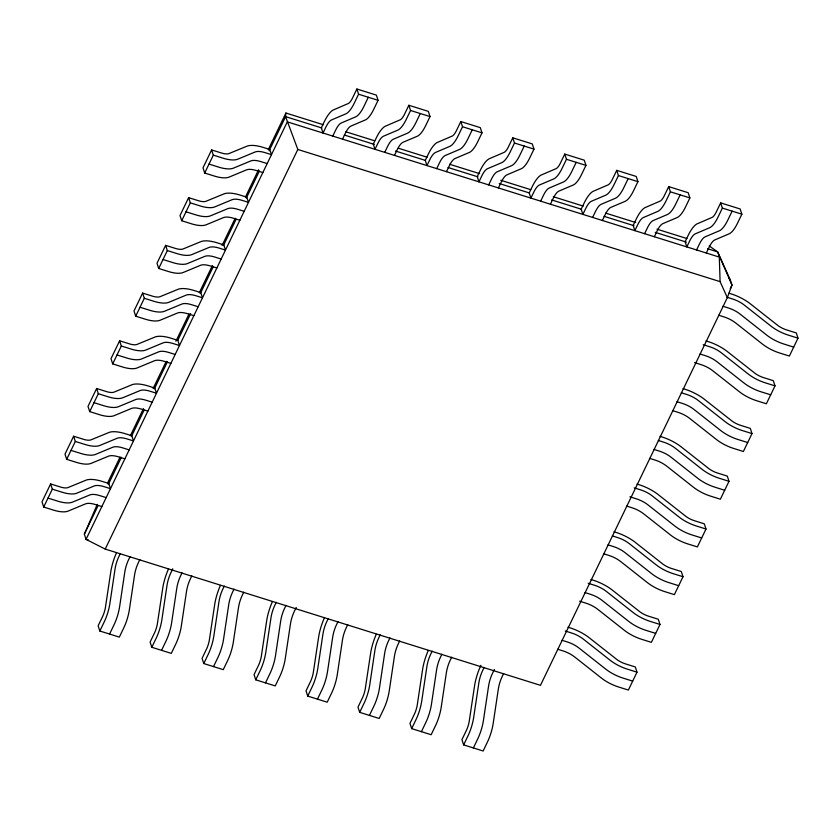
<?xml version="1.0" encoding="UTF-8"?>
<svg xmlns="http://www.w3.org/2000/svg" width="840" height="840" viewBox="0 0 840 840"><rect width="100%" height="100%" fill="white"/><g stroke="black" fill="none" stroke-linecap="round" stroke-linejoin="round"><path stroke-width="1.26" d="M323.4 124.751L285.915 113.022L285.59 116.645L269.105 150.843M97.283 504.368L84.347 534.156L86.048 539.364L105.21 549.087L540.466 685.335L727.335 297.644L731.976 285.075L730.275 279.867L717.601 251.874L709.233 245.941M480.921 665.343L480.249 666.792A26.155 8.463 -72.6 0 0 474.737 684.642L469.171 721.634A12.243 3.959 -72.6 0 1 466.599 729.981L461.927 739.683L463.638 744.891L483.126 750.992L487.431 742.046A23.037 7.455 -72.6 0 0 493.195 723.376L498.351 688.937A15.362 4.967 -72.6 0 1 502.194 676.494L503.632 673.512M50.62 483.945L52.322 489.153L62.076 492.209A23.037 9.009 25.7 0 0 76.745 493.206L94.206 485.961A15.362 6.006 25.7 0 1 103.992 486.633L110.481 488.659L108.78 483.462L100.569 480.921A26.155 10.227 25.7 0 0 86.552 479.955L67.736 487.683A12.243 4.788 25.7 0 1 61.173 487.231L50.62 483.945L42 501.837L43.701 507.045L53.445 510.101A23.037 9.009 25.7 0 0 68.124 511.098L85.575 503.853A15.362 6.006 25.7 0 1 95.361 504.525L101.861 506.562M73.626 436.233L75.327 441.441L85.071 444.486A23.037 9.009 25.7 0 0 99.75 445.494L117.201 438.249A15.362 6.006 25.7 0 1 126.987 438.911L133.487 440.947L131.786 435.74L123.575 433.199A26.155 10.227 25.7 0 0 109.547 432.243L90.731 439.961A12.243 4.788 25.7 0 1 84.168 439.519L73.626 436.233L64.995 454.125L66.696 459.333L76.451 462.378A23.037 9.009 25.7 0 0 91.119 463.386L108.581 456.141A15.362 6.006 25.7 0 1 118.367 456.813L124.856 458.84M96.621 388.51L98.322 393.719L108.066 396.774A23.037 9.009 25.7 0 0 122.745 397.772L140.207 390.526A15.362 6.006 25.7 0 1 149.982 391.199L156.482 393.236L154.78 388.028L146.57 385.487A26.155 10.227 25.7 0 0 132.552 384.52L113.736 392.249A12.243 4.788 25.7 0 1 107.174 391.797L96.621 388.51L88.001 406.413L89.702 411.611L99.445 414.666A23.037 9.009 25.7 0 0 114.124 415.674L131.576 408.419A15.362 6.006 25.7 0 1 141.362 409.091L147.861 411.128M119.627 340.798L121.328 346.006L131.072 349.052A23.037 9.009 25.7 0 0 145.751 350.06L163.202 342.815A15.362 6.006 25.7 0 1 172.988 343.487L179.487 345.513L177.786 340.316L169.575 337.764A26.155 10.227 25.7 0 0 155.547 336.808L136.731 344.536A12.243 4.788 25.7 0 1 130.168 344.085L119.627 340.798L110.995 358.691L112.697 363.899L122.441 366.954A23.037 9.009 25.7 0 0 137.12 367.952L154.581 360.707A15.362 6.006 25.7 0 1 164.357 361.379L170.856 363.416M142.622 293.087L144.322 298.294L154.066 301.34A23.037 9.009 25.7 0 0 168.746 302.348L186.207 295.103A15.362 6.006 25.7 0 1 195.983 295.764L202.482 297.801L200.781 292.593L192.57 290.052A26.155 10.227 25.7 0 0 178.553 289.096L159.726 296.814A12.243 4.788 25.7 0 1 153.163 296.363L142.622 293.087L134.001 310.979L135.702 316.187L145.446 319.231A23.037 9.009 25.7 0 0 160.125 320.24L177.576 312.994A15.362 6.006 25.7 0 1 187.362 313.656L193.862 315.693M165.627 245.364L167.328 250.572L177.072 253.628A23.037 9.009 25.7 0 0 191.741 254.625L209.202 247.38A15.362 6.006 25.7 0 1 218.988 248.052L225.477 250.089L223.776 244.881L215.576 242.34A26.155 10.227 25.7 0 0 201.547 241.374L182.732 249.102A12.243 4.788 25.7 0 1 176.169 248.651L165.627 245.364L156.996 263.267L158.697 268.464L168.441 271.519A23.037 9.009 25.7 0 0 183.12 272.517L200.582 265.272A15.362 6.006 25.7 0 1 210.357 265.944L216.857 267.981M188.622 197.652L190.323 202.86L200.067 205.905A23.037 9.009 25.7 0 0 214.746 206.913L232.197 199.668A15.362 6.006 25.7 0 1 241.983 200.34L248.483 202.367L246.782 197.159L238.571 194.618A26.155 10.227 25.7 0 0 224.542 193.662L205.727 201.38A12.243 4.788 25.7 0 1 199.164 200.939L188.622 197.652L180.002 215.544L181.703 220.752L191.447 223.797A23.037 9.009 25.7 0 0 206.115 224.805L223.577 217.56A15.362 6.006 25.7 0 1 233.363 218.232L239.862 220.259M211.617 149.94L213.328 155.138L223.072 158.193A23.037 9.009 25.7 0 0 237.741 159.201L255.203 151.956A15.362 6.006 25.7 0 1 264.988 152.618L271.478 154.654L269.776 149.447L261.566 146.905A26.155 10.227 25.7 0 0 247.548 145.95L228.732 153.667A12.243 4.788 25.7 0 1 222.169 153.216L211.617 149.94L202.997 167.832L204.697 173.04L214.441 176.085A23.037 9.009 25.7 0 0 229.121 177.093L246.572 169.848A15.362 6.006 25.7 0 1 256.358 170.51L262.857 172.547M43.701 507.045L52.322 489.153M66.696 459.333L75.327 441.441M89.702 411.611L98.322 393.719M112.697 363.899L121.328 346.006M135.702 316.187L144.322 298.294M158.697 268.464L167.328 250.572M181.703 220.752L190.323 202.86M204.697 173.04L213.328 155.138M107.541 483.084L120.078 457.076M130.337 435.792L143.451 408.597M153.132 388.5L166.247 361.305M175.928 341.208L189.042 314.013M199.3 292.73L212.405 265.545M222.096 245.438L235.2 218.253M245.459 196.97L258.562 169.775M268.254 149.678L285.915 113.022M84.347 534.156L98.017 505.785M108.276 484.512L121.38 457.328M131.639 436.055L144.165 410.046M154.423 388.773L167.528 361.589M177.786 340.316L190.649 313.604M200.319 293.559L213.392 266.427M223.629 245.196L236.135 219.251M246.362 198.02L259.445 170.898M105.21 549.087L297.832 149.468L285.59 116.645L321.825 127.985M120.341 553.529L118.902 556.51A15.362 4.967 -72.6 0 0 115.059 568.964L109.914 603.393A23.037 7.455 -72.6 0 1 104.15 622.073L99.834 631.019L119.322 637.119L123.638 628.173A23.037 7.455 -72.6 0 0 129.402 609.494L134.547 575.064A15.362 4.967 -72.6 0 1 138.39 562.611L139.828 559.629M130.085 556.584L128.646 559.566A15.362 4.967 -72.6 0 0 124.803 572.009L119.658 606.449A23.037 7.455 -72.6 0 1 113.894 625.118L109.578 634.063M332.766 136.08L335.643 130.116A15.362 4.967 -72.6 0 1 341.229 123.008L355.635 116.886A23.037 7.455 -72.6 0 0 364.014 106.208L368.319 97.261M356.874 89.008L352.202 98.679A12.243 3.959 -72.6 0 1 348.453 103.446L332.976 110.114A26.155 8.463 -72.6 0 0 324.965 120.309L321.321 127.827L323.022 133.035L325.899 127.071A15.362 4.967 -72.6 0 1 331.485 119.952L345.891 113.831A23.037 7.455 -72.6 0 0 354.27 103.163L358.575 94.217L356.874 89.008L376.362 95.109L378.074 100.317L373.758 109.263A23.037 7.455 -72.6 0 1 365.379 119.931L350.973 126.053A15.362 4.967 -72.6 0 0 345.387 133.172L342.51 139.136M172.788 568.806L170.877 572.775A15.362 4.967 -72.6 0 0 167.034 585.228L161.889 619.668A23.037 7.455 -72.6 0 1 156.114 638.337L151.809 647.283L171.297 653.384L175.602 644.438A23.037 7.455 -72.6 0 0 181.377 625.769L186.522 591.328A15.362 4.967 -72.6 0 1 190.365 578.875L191.803 575.894M182.059 572.849L180.621 575.831A15.362 4.967 -72.6 0 0 176.778 588.284L171.633 622.713A23.037 7.455 -72.6 0 1 165.858 641.393L161.553 650.339M384.741 152.355L387.618 146.391A15.362 4.967 -72.6 0 1 393.204 139.272L407.6 133.15A23.037 7.455 -72.6 0 0 415.979 122.483L420.294 113.526M408.849 105.273L404.177 114.944A12.243 3.959 -72.6 0 1 400.428 119.711L384.951 126.378A26.155 8.463 -72.6 0 0 376.94 136.584L373.296 144.091L374.997 149.299L377.874 143.335A15.362 4.967 -72.6 0 1 383.46 136.216L397.856 130.106A23.037 7.455 -72.6 0 0 406.235 119.427L410.55 110.481L408.849 105.273L428.337 111.373L430.038 116.582L425.723 125.528A23.037 7.455 -72.6 0 1 417.344 136.206L402.948 142.317A15.362 4.967 -72.6 0 0 397.362 149.436L394.485 155.4M224.28 586.068L222.841 589.05A15.362 4.967 -72.6 0 0 218.999 601.493L213.853 635.933A23.037 7.455 -72.6 0 1 208.089 654.601L203.774 663.548L223.262 669.648L227.577 660.702A23.037 7.455 -72.6 0 0 233.341 642.033L238.487 607.593A15.362 4.967 -72.6 0 1 242.329 595.15L243.768 592.169M234.024 589.113L232.585 592.095A15.362 4.967 -72.6 0 0 228.743 604.548L223.597 638.977A23.037 7.455 -72.6 0 1 217.833 657.657L213.518 666.603M436.716 168.62L439.582 162.655A15.362 4.967 -72.6 0 1 445.169 155.536L459.575 149.425A23.037 7.455 -72.6 0 0 467.954 138.747L472.269 129.801M460.824 121.548L456.141 131.208A12.243 3.959 -72.6 0 1 452.393 135.986L436.916 142.643A26.155 8.463 -72.6 0 0 428.915 152.849L425.261 160.367L426.962 165.575L429.839 159.611A15.362 4.967 -72.6 0 1 435.425 152.492L449.831 146.37A23.037 7.455 -72.6 0 0 458.209 135.691L462.525 126.745L460.824 121.548L480.312 127.648L482.013 132.846L477.697 141.792A23.037 7.455 -72.6 0 1 469.319 152.471L454.913 158.592A15.362 4.967 -72.6 0 0 449.327 165.711L446.46 171.675M276.255 602.332L274.817 605.315A15.362 4.967 -72.6 0 0 270.974 617.768L265.829 652.197A23.037 7.455 -72.6 0 1 260.064 670.876L255.749 679.823L275.237 685.923L279.552 676.977A23.037 7.455 -72.6 0 0 285.317 658.298L290.462 623.868A15.362 4.967 -72.6 0 1 294.305 611.415L296.226 607.436M285.999 605.388L284.56 608.37A15.362 4.967 -72.6 0 0 280.718 620.812L275.572 655.252A23.037 7.455 -72.6 0 1 269.808 673.922L265.493 682.868M488.681 184.884L491.558 178.92A15.362 4.967 -72.6 0 1 497.144 171.811L511.55 165.69A23.037 7.455 -72.6 0 0 519.928 155.012L524.234 146.066M512.788 137.812L508.116 147.483A12.243 3.959 -72.6 0 1 504.368 152.25L488.891 158.917A26.155 8.463 -72.6 0 0 480.879 169.113L477.236 176.631L478.937 181.839L481.814 175.875A15.362 4.967 -72.6 0 1 487.4 168.756L501.806 162.635A23.037 7.455 -72.6 0 0 510.185 151.966L514.49 143.021L512.788 137.812L532.277 143.913L533.978 149.121L529.673 158.067A23.037 7.455 -72.6 0 1 521.293 168.735L506.888 174.857A15.362 4.967 -72.6 0 0 501.302 181.976L498.425 187.94M564.764 154.077L566.465 159.285L562.149 168.231A23.037 7.455 -72.6 0 1 553.77 178.909L539.375 185.021A15.362 4.967 -72.6 0 0 533.788 192.14L530.912 198.103L529.211 192.896L532.854 185.388A26.155 8.463 -72.6 0 1 540.865 175.182L556.343 168.525A12.243 3.959 -72.6 0 0 560.091 163.748L564.764 154.077L584.251 160.178L585.952 165.386L581.637 174.332A23.037 7.455 -72.6 0 1 573.258 185.01L558.863 191.121A15.362 4.967 -72.6 0 0 553.276 198.24L550.4 204.204M328.23 618.597L326.792 621.59A15.362 4.967 -72.6 0 0 322.949 634.032L317.793 668.472A23.037 7.455 -72.6 0 1 312.029 687.141L307.724 696.087L327.212 702.188L331.517 693.242A23.037 7.455 -72.6 0 0 337.292 674.573L342.437 640.133A15.362 4.967 -72.6 0 1 346.28 627.69L347.718 624.708M337.974 621.653L336.536 624.635A15.362 4.967 -72.6 0 0 332.693 637.087L327.537 671.517A23.037 7.455 -72.6 0 1 321.772 690.197L317.468 699.143M540.655 201.159L543.533 195.195A15.362 4.967 -72.6 0 1 549.119 188.076L563.514 181.954A23.037 7.455 -72.6 0 0 571.893 171.286L576.208 162.341M380.195 634.872L378.756 637.854A15.362 4.967 -72.6 0 0 374.913 650.297L369.768 684.736A23.037 7.455 -72.6 0 1 364.004 703.405L359.688 712.351L379.176 718.452L383.492 709.506A23.037 7.455 -72.6 0 0 389.256 690.837L394.401 656.408A15.362 4.967 -72.6 0 1 398.244 643.954L399.683 640.973M389.939 637.917L388.5 640.899A15.362 4.967 -72.6 0 0 384.657 653.352L379.512 687.782A23.037 7.455 -72.6 0 1 373.748 706.461L369.432 715.407M592.62 217.423L595.497 211.459A15.362 4.967 -72.6 0 1 601.083 204.341L615.489 198.23A23.037 7.455 -72.6 0 0 623.868 187.551L628.183 178.605M616.739 170.352L612.055 180.012A12.243 3.959 -72.6 0 1 608.307 184.79L592.83 191.457A26.155 8.463 -72.6 0 0 584.829 201.653L581.175 209.171L582.876 214.379L585.753 208.415A15.362 4.967 -72.6 0 1 591.339 201.296L605.745 195.174A23.037 7.455 -72.6 0 0 614.124 184.496L618.44 175.549L616.739 170.352L636.226 176.453L637.928 181.65L633.612 190.596A23.037 7.455 -72.6 0 1 625.233 201.275L610.827 207.396A15.362 4.967 -72.6 0 0 605.241 214.515L602.364 220.479M432.169 651.137L430.731 654.119A15.362 4.967 -72.6 0 0 426.888 666.572L421.743 701.001A23.037 7.455 -72.6 0 1 415.979 719.681L411.663 728.626L431.151 734.727L435.467 725.781A23.037 7.455 -72.6 0 0 441.231 707.101L446.376 672.672A15.362 4.967 -72.6 0 1 450.219 660.219L451.657 657.237M441.913 654.192L440.475 657.174A15.362 4.967 -72.6 0 0 436.632 669.617L431.487 704.057A23.037 7.455 -72.6 0 1 425.723 722.726L421.407 731.672M644.595 233.688L647.472 227.724A15.362 4.967 -72.6 0 1 653.058 220.616L667.464 214.494A23.037 7.455 -72.6 0 0 675.843 203.816L680.148 194.87M668.703 186.617L664.03 196.287A12.243 3.959 -72.6 0 1 660.282 201.054L644.805 207.722A26.155 8.463 -72.6 0 0 636.794 217.917L633.15 225.435L634.851 230.643L637.728 224.679A15.362 4.967 -72.6 0 1 643.314 217.56L657.71 211.439A23.037 7.455 -72.6 0 0 666.099 200.771L670.404 191.825L668.703 186.617L688.191 192.717L689.892 197.925L685.587 206.871A23.037 7.455 -72.6 0 1 677.208 217.539L662.802 223.661A15.362 4.967 -72.6 0 0 657.216 230.78L654.339 236.744M484.134 667.412L482.706 670.394A15.362 4.967 -72.6 0 0 478.853 682.836L473.707 717.276A23.037 7.455 -72.6 0 1 467.943 735.945L463.638 744.891M494.361 669.459L492.45 673.439A15.362 4.967 -72.6 0 0 488.607 685.892L483.452 720.321A23.037 7.455 -72.6 0 1 477.687 739L473.382 747.947M696.57 249.963L699.447 243.999A15.362 4.967 -72.6 0 1 705.033 236.88L719.428 230.759A23.037 7.455 -72.6 0 0 727.808 220.091L732.123 211.145M720.678 202.881L716.005 212.552A12.243 3.959 -72.6 0 1 712.257 217.329L696.78 223.986A26.155 8.463 -72.6 0 0 688.769 234.192L685.125 241.71L686.826 246.908L689.693 240.944A15.362 4.967 -72.6 0 1 695.289 233.835L709.685 227.714A23.037 7.455 -72.6 0 0 718.064 217.035L722.379 208.089L720.678 202.881L740.166 208.982L741.867 214.19L737.552 223.136A23.037 7.455 -72.6 0 1 729.173 233.814L714.777 239.935A15.362 4.967 -72.6 0 0 709.191 247.044L706.314 253.008M730.275 288.614L731.976 285.075L717.601 251.874L707.616 248.745M567.976 627.197L571.756 628.404A26.155 10.227 25.7 0 1 588.284 637.014L617.012 659.621A12.243 4.788 25.7 0 0 624.74 663.642L635.303 666.96L637.004 672.168L628.383 690.06L618.629 687.015A23.037 9.009 25.7 0 1 601.346 678.006L574.634 656.943A15.362 6.006 25.7 0 0 563.105 650.937L557.687 649.247M590.982 579.485L594.762 580.692A26.155 10.227 25.7 0 1 611.279 589.292L640.017 611.898A12.243 4.788 25.7 0 0 647.745 615.93L658.298 619.248L659.999 624.456L651.378 642.348L641.634 639.293A23.037 9.009 25.7 0 1 624.341 630.294L597.629 609.221A15.362 6.006 25.7 0 0 586.1 603.225L579.611 601.188M613.977 531.762L617.757 532.98A26.155 10.227 25.7 0 1 634.284 541.579L663.012 564.186A12.243 4.788 25.7 0 0 670.74 568.207L681.303 571.536L683.004 576.734L674.373 594.636L664.629 591.581A23.037 9.009 25.7 0 1 647.346 582.582L620.634 561.509A15.362 6.006 25.7 0 0 609.105 555.502L603.687 553.812M636.982 484.05L640.763 485.257A26.155 10.227 25.7 0 1 657.279 493.868L686.007 516.474A12.243 4.788 25.7 0 0 693.746 520.495L704.298 523.813L705.999 529.022L697.379 546.913L687.635 543.869A23.037 9.009 25.7 0 1 670.341 534.86L643.629 513.797A15.362 6.006 25.7 0 0 632.1 507.791L626.692 506.1M659.977 436.338L663.758 437.546A26.155 10.227 25.7 0 1 680.284 446.145L709.013 468.752A12.243 4.788 25.7 0 0 716.74 472.784L727.303 476.102L729.005 481.31L720.374 499.202L710.63 496.146A23.037 9.009 25.7 0 1 693.347 487.148L666.635 466.074A15.362 6.006 25.7 0 0 655.106 460.079L649.688 458.378M682.983 388.616L686.763 389.834A26.155 10.227 25.7 0 1 703.279 398.433L732.008 421.04A12.243 4.788 25.7 0 0 739.746 425.061L750.299 428.39L752 433.587L743.379 451.49L733.635 448.434A23.037 9.009 25.7 0 1 716.341 439.435L689.63 418.362A15.362 6.006 25.7 0 0 678.101 412.356L672.693 410.666M705.978 340.904L709.758 342.111A26.155 10.227 25.7 0 1 726.275 350.711L755.013 373.317A12.243 4.788 25.7 0 0 762.741 377.349L773.304 380.667L775.005 385.875L766.374 403.767L756.63 400.722A23.037 9.009 25.7 0 1 739.337 391.713L712.625 370.65A15.362 6.006 25.7 0 0 701.106 364.644L694.606 362.607M728.973 293.192L732.753 294.399A26.155 10.227 25.7 0 1 749.28 302.998L778.008 325.605A12.243 4.788 25.7 0 0 785.747 329.627L796.299 332.955L798 338.163L789.38 356.055L779.635 353A23.037 9.009 25.7 0 1 762.342 344.001L735.63 322.928A15.362 6.006 25.7 0 0 724.101 316.932L718.683 315.231M358.575 94.217L378.074 100.317M410.55 110.481L430.038 116.582M462.525 126.745L482.013 132.846M514.49 143.021L533.978 149.121M566.465 159.285L585.952 165.386M618.44 175.549L637.928 181.65M670.404 191.825L689.892 197.925M722.379 208.089L741.867 214.19M345.891 131.796L374.619 140.784M398.36 148.218L427.088 157.216M449.579 164.252L479.567 173.639M500.798 180.285L530.785 189.672M553.276 196.707L583.254 206.094M605.745 213.14L635.723 222.516M656.964 229.173L686.952 238.549M344.306 135.02L374.294 144.406M395.535 151.053L425.513 160.44M448.004 167.486L477.981 176.862M499.223 183.519L529.19 192.896M551.649 199.92L581.595 209.297M604.054 216.332L634 225.708M655.211 232.344L686.406 242.109M297.832 149.468L720.101 281.642L727.335 297.644M727.314 297.339L732.722 299.03A15.362 6.006 25.7 0 1 744.25 305.036L770.962 326.109A23.037 9.009 25.7 0 0 788.256 335.108L798 338.163M267.173 163.601L260.673 161.564A15.362 6.006 25.7 0 0 250.887 160.902L233.436 168.147A23.037 9.009 25.7 0 1 218.757 167.139L209.013 164.094M722.999 306.285L728.417 307.986A15.362 6.006 25.7 0 1 739.946 313.981L766.658 335.055A23.037 9.009 25.7 0 0 783.941 344.054L793.685 347.109M703.227 344.715L709.726 346.752A15.362 6.006 25.7 0 1 721.255 352.748L747.968 373.821A23.037 9.009 25.7 0 0 765.261 382.83L775.005 385.875M244.167 211.312L237.678 209.286A15.362 6.006 25.7 0 0 227.892 208.614L210.43 215.859A23.037 9.009 25.7 0 1 195.752 214.851L186.008 211.806M700.004 353.997L705.411 355.698A15.362 6.006 25.7 0 1 716.94 361.694L743.652 382.767A23.037 9.009 25.7 0 0 760.946 391.776L770.69 394.821M681.314 392.774L686.731 394.464A15.362 6.006 25.7 0 1 698.25 400.47L724.962 421.544A23.037 9.009 25.7 0 0 742.255 430.542L752 433.587M221.172 259.035L214.672 256.998A15.362 6.006 25.7 0 0 204.887 256.326L187.435 263.571A23.037 9.009 25.7 0 1 172.757 262.574L163.013 259.518M676.998 401.719L682.416 403.41A15.362 6.006 25.7 0 1 693.945 409.416L720.657 430.49A23.037 9.009 25.7 0 0 737.94 439.488L747.684 442.533M658.319 440.486L663.726 442.187A15.362 6.006 25.7 0 1 675.255 448.182L701.967 469.256A23.037 9.009 25.7 0 0 719.26 478.254L729.005 481.31M198.166 306.747L191.678 304.71A15.362 6.006 25.7 0 0 181.892 304.048L164.43 311.294A23.037 9.009 25.7 0 1 149.762 310.286L140.018 307.241M654.003 449.431L659.411 451.132A15.362 6.006 25.7 0 1 670.94 457.128L697.651 478.202A23.037 9.009 25.7 0 0 714.945 487.2L724.689 490.256M634.231 487.862L640.731 489.899A15.362 6.006 25.7 0 1 652.25 495.894L678.972 516.968A23.037 9.009 25.7 0 0 696.255 525.976L705.999 529.022M175.172 354.459L168.672 352.433A15.362 6.006 25.7 0 0 158.886 351.76L141.435 359.006A23.037 9.009 25.7 0 1 126.756 357.998L117.012 354.953M629.916 496.808L636.416 498.844A15.362 6.006 25.7 0 1 647.945 504.851L674.657 525.913A23.037 9.009 25.7 0 0 691.94 534.923L701.694 537.968M612.318 535.92L617.726 537.611A15.362 6.006 25.7 0 1 629.255 543.617L655.966 564.69A23.037 9.009 25.7 0 0 673.26 573.688L683.004 576.734M152.166 402.181L145.677 400.144A15.362 6.006 25.7 0 0 135.891 399.473L118.43 406.718A23.037 9.009 25.7 0 1 103.761 405.72L94.017 402.665M608.002 544.866L613.421 546.557A15.362 6.006 25.7 0 1 624.939 552.562L651.651 573.636A23.037 9.009 25.7 0 0 668.945 582.635L678.689 585.69M588.231 583.296L594.731 585.333A15.362 6.006 25.7 0 1 606.26 591.328L632.972 612.402A23.037 9.009 25.7 0 0 650.255 621.4L659.999 624.456M129.171 449.894L122.672 447.867A15.362 6.006 25.7 0 0 112.896 447.195L95.434 454.44A23.037 9.009 25.7 0 1 80.755 453.432L71.011 450.387M585.008 592.578L590.415 594.279A15.362 6.006 25.7 0 1 601.944 600.275L628.656 621.348A23.037 9.009 25.7 0 0 645.95 630.347L655.694 633.402M565.236 631.008L571.725 633.045A15.362 6.006 25.7 0 1 583.254 639.051L609.966 660.114A23.037 9.009 25.7 0 0 627.26 669.123L637.004 672.168M106.176 497.616L99.677 495.579A15.362 6.006 25.7 0 0 89.891 494.907L72.439 502.152A23.037 9.009 25.7 0 1 57.761 501.155L48.017 498.099M562.002 640.3L567.42 641.991A15.362 6.006 25.7 0 1 578.938 647.997L605.661 669.06A23.037 9.009 25.7 0 0 622.944 678.069L632.688 681.114M88.547 540.141L86.048 539.364L287.291 121.853L719.303 257.082L720.101 281.642M728.711 277.904L730.275 279.867M411.663 728.626L409.962 723.419L414.624 713.716A12.243 3.959 -72.6 0 0 417.197 705.359L422.762 668.367A26.155 8.463 -72.6 0 1 428.274 650.528M359.688 712.351L357.987 707.154L362.649 697.442A12.243 3.959 -72.6 0 0 365.232 689.094L370.797 652.102A26.155 8.463 -72.6 0 1 376.31 634.263M307.724 696.087L306.022 690.879L310.685 681.177A12.243 3.959 -72.6 0 0 313.257 672.829L318.822 635.838A26.155 8.463 -72.6 0 1 324.334 617.988M255.749 679.823L254.047 674.615L258.709 664.913A12.243 3.959 -72.6 0 0 261.293 656.554L266.858 619.563A26.155 8.463 -72.6 0 1 272.36 601.724M203.774 663.548L202.072 658.35L206.734 648.638A12.243 3.959 -72.6 0 0 209.317 640.29L214.883 603.299A26.155 8.463 -72.6 0 1 220.395 585.459M151.809 647.283L150.108 642.075L154.77 632.373A12.243 3.959 -72.6 0 0 157.343 624.025L162.907 587.034A26.155 8.463 -72.6 0 1 168.42 569.184M99.834 631.019L98.133 625.811L102.795 616.109A12.243 3.959 -72.6 0 0 105.378 607.75L110.943 570.759A26.155 8.463 -72.6 0 1 116.445 552.92"/></g></svg>
